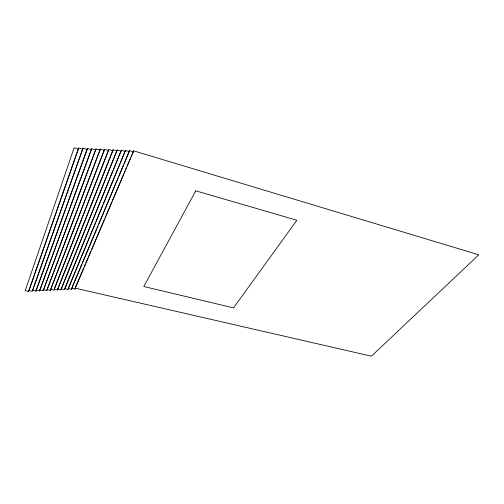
<?xml version="1.0" encoding="UTF-8"?>
<svg xmlns="http://www.w3.org/2000/svg" width="504" height="504" viewBox="0 0 504 504"><rect width="100%" height="100%" fill="white"/><g stroke="black" fill="none" stroke-linecap="round" stroke-linejoin="round"><path stroke-width="0.76" d="M74.951 289.069L133.661 150.847L478.8 254.797L371.404 356.208L75.096 288.137L74.951 289.069L71.65 288.313L71.499 289.252L68.185 288.49L68.034 289.428L64.701 288.666L112.997 170.617M71.499 289.252L129.585 150.633L133.56 151.83M68.034 289.428L125.477 150.425L129.471 151.622M57.519 289.97L112.871 150.784L108.795 149.568L54.149 289.208L57.519 289.97L57.683 289.025L61.041 289.794L61.198 288.849L64.544 289.611L121.344 150.211L125.364 151.414M61.041 289.794L117.186 149.997L121.225 151.206M112.871 150.784L113.003 149.782L117.06 150.998M36.011 291.085L87.173 149.486L82.965 148.245L32.552 290.31L36.011 291.085L36.194 290.121L39.64 290.896L39.822 289.939L43.25 290.714L43.432 289.756L46.847 290.524L47.023 289.573L50.425 290.342L50.595 289.391L53.978 290.159L108.795 149.568M50.425 290.342L104.561 149.354L108.656 150.57M46.847 290.524L100.296 149.134L104.416 150.356M43.25 290.714L96.006 148.913L100.145 150.142M39.64 290.896L91.684 148.693L95.848 149.921M87.173 149.486L87.343 148.466L91.526 149.707M28.69 291.463L78.385 149.039L74.132 147.792L25.2 290.688L28.69 291.463L28.886 290.499L32.357 291.274L82.965 148.245M78.385 149.039L78.567 148.018L82.795 149.266M28.886 290.499L78.567 148.018M36.194 290.121L87.343 148.466M39.822 289.939L91.684 148.693M43.709 289.019L96.006 148.913M47.023 289.573L100.296 149.134M50.595 289.391L104.561 149.354M57.683 289.025L113.003 149.782M61.198 288.849L117.186 149.997M113.595 169.161L121.344 150.211M68.185 288.49L89.29 237.623M89.895 236.168L95.325 223.089M95.924 221.64L102.86 204.926M103.465 203.471L120.047 163.504M120.651 162.049L125.477 150.425M71.952 287.589L81.711 264.398M82.322 262.949L96.346 229.616M96.957 228.167L97.87 225.994M98.482 224.545L117.993 178.17M118.604 176.721L123.486 165.129M124.091 163.68L129.585 150.633M75.405 287.412L83.727 267.908M84.344 266.459L85.264 264.291M85.882 262.849L90.815 251.282M91.432 249.839L104.378 219.492M104.996 218.043L105.922 215.876M106.539 214.433L111.466 202.873M112.083 201.424L123.493 174.693M124.11 173.244L125.03 171.077M125.647 169.634L126.573 167.467M127.191 166.018L130.58 158.073M131.197 156.624L132.124 154.457M132.741 153.014L133.661 150.847M195.76 190.833L143.804 286.518L233.522 307.875L296.881 220.242L195.76 190.833"/></g></svg>
